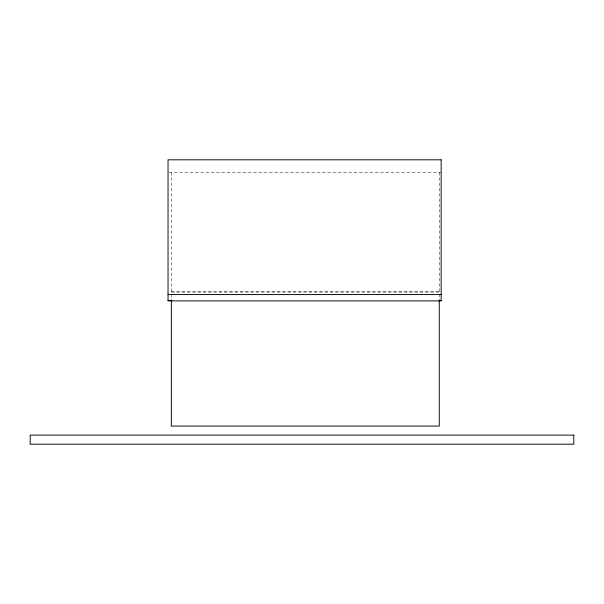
<?xml version="1.0" encoding="UTF-8"?>
<svg xmlns="http://www.w3.org/2000/svg" width="604" height="604" viewBox="0 0 604 604"><rect width="100%" height="100%" fill="white"/><g stroke="black" fill="none" stroke-linecap="round" stroke-linejoin="round"><path stroke-width="0.45" stroke-dasharray="3.02 2.27" d="M168.863 172.299L441.154 172.299M171.34 291.604L439.267 291.604M171.34 292.117L439.267 292.117M439.267 172.299L439.267 300.06M171.34 172.299L171.34 300.06"/><path stroke-width="0.91" d="M168.033 294.571L441.154 294.571M168.033 300.573L171.8 300.573M439.274 300.573L441.154 300.573M439.267 300.06L439.267 426.069L171.34 426.069L171.34 300.06M441.154 159.811L168.033 159.811L168.033 300.875L441.154 300.875L441.154 159.811M573.8 435.129L30.2 435.129L30.2 444.189L573.8 444.189L573.8 435.129"/></g></svg>
